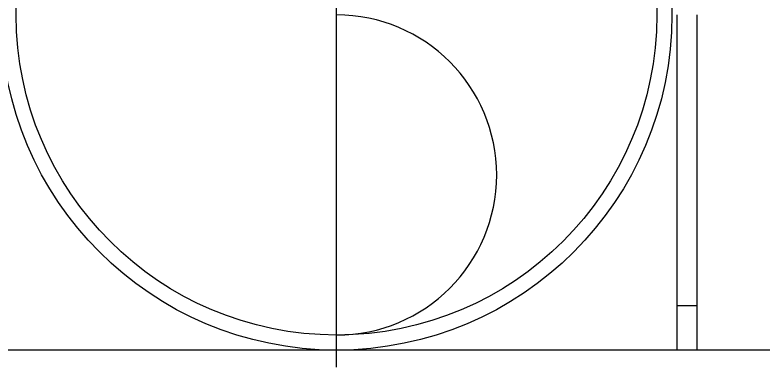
# Model space of a CAD drawing. Extents: x 1382187 to 1725648, y 860327 to 1571294.
# Drawn here: x 1531302 to 1532116, y 1235287 to 1235671 of the extents above; entities that cross this region are included whole.
import ezdxf

# ---------------------------------------------------------------- set-up
doc = ezdxf.new("R2010")
doc.units = 0
doc.header["$LTSCALE"] = 1000
doc.header["$MEASUREMENT"] = 0
doc.linetypes.add('CENTER', pattern=[8, 5, -1, 1, -1])

msp = doc.modelspace()

# ---------------------------------------------------------------- linework, layer by layer
at = {"color": 0, "linetype": 'CENTER'}
msp.add_line((1531651.83, 1235287.29), (1531651.83, 1236054.51), dxfattribs=at)
at = {"linetype": 'Continuous'}
for p, q in [((1532022.48, 1235670.9), (1532022.48, 1235305.73)), ((1532044.39, 1235305.73), (1532044.39, 1235670.9)), ((1532022.48, 1235354.3), (1532044.39, 1235354.3))]:
    msp.add_line(p, q, dxfattribs=at)
msp.add_line((1535631.13, 1235305.73), (1530084.53, 1235305.73))
for radius in [365.17, 348.74]:
    msp.add_circle((1531651.83, 1235670.9), radius, dxfattribs=at)
msp.add_arc((1531651.83, 1235496.53), 174.37, 270, 90)

doc.saveas('drawing.dxf')
